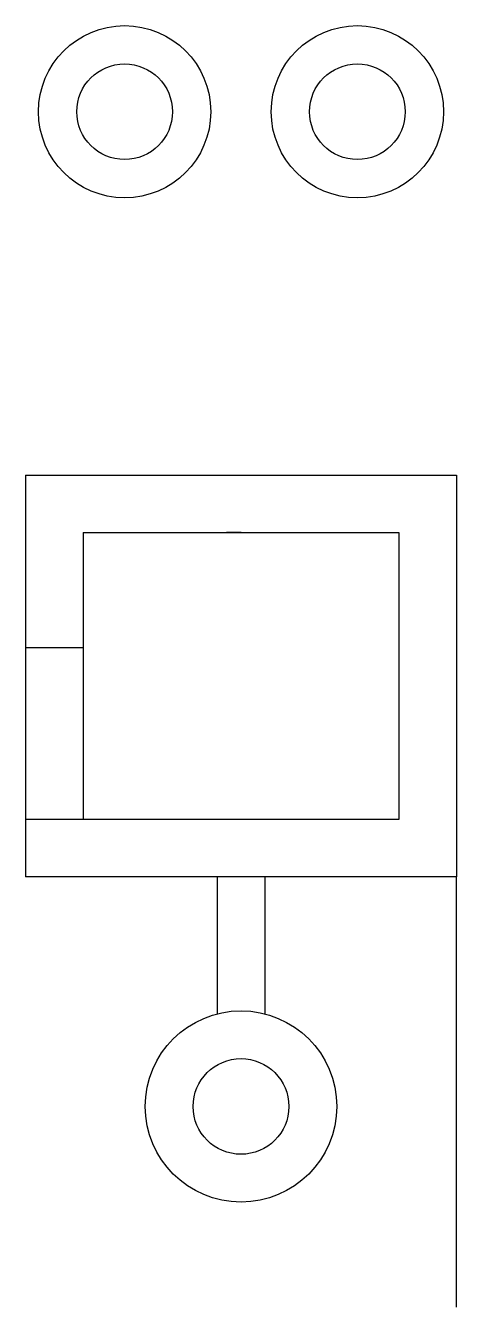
# Model space of a CAD drawing. Header units: millimetres. Extents: x 3558 to 3603, y 2071 to 2205.
import ezdxf

# ---------------------------------------------------------------- set-up
doc = ezdxf.new("R2010")
doc.units = ezdxf.units.MM

msp = doc.modelspace()

# ---------------------------------------------------------------- linework, layer by layer
for p, q in [((3557.67, 2158.28, -14.07), (3602.67, 2158.28, -14.07)), ((3557.67, 2158.28, -14.07), (3557.67, 2143.28, -14.07)), ((3602.67, 2158.28, -14.07), (3602.67, 2116.28, -14.07)), ((3563.67, 2152.28, -14.07), (3596.67, 2152.28, -14.07)), ((3563.67, 2152.28, -14.07), (3563.67, 2140.28, -14.07)), ((3596.67, 2152.28, -14.07), (3596.67, 2122.28, -14.07)), ((3557.67, 2143.28, -14.07), (3557.67, 2140.28, -14.07)), ((3557.67, 2140.28, -14.07), (3563.67, 2140.28, -14.07)), ((3557.67, 2140.28, -14.07), (3557.67, 2122.28, -14.07)), ((3563.67, 2140.28, -14.07), (3563.67, 2122.28, -14.07)), ((3596.67, 2122.28, -14.07), (3557.67, 2122.28, -14.07)), ((3557.67, 2122.28, -14.07), (3557.67, 2116.28, -14.07)), ((3602.67, 2116.28, -14.07), (3557.67, 2116.28, -14.07)), ((3577.67, 2116.28, -14.07), (3577.67, 2101.96, -14.07)), ((3582.67, 2116.28, -14.07), (3582.67, 2101.96, -14.07)), ((3602.67, 2071.28, -14.07), (3602.67, 2116.28, -14.07))]:
    msp.add_line(p, q)
at = {"extrusion": (0, -1, 0)}
msp.add_line((3580.17, 2152.28, 21.93), (3578.64, 2152.28, 4), dxfattribs=at)
for centre, radius in [((3568.01, 2196.28, -4.07), 9), ((3568.01, 2196.28, -4.07), 9), ((3592.33, 2196.28, -4.07), 9), ((3592.33, 2196.28, -4.07), 9), ((3568.01, 2196.28, -4.07), 5), ((3568.01, 2196.28, -4.07), 5), ((3592.33, 2196.28, -4.07), 5), ((3592.33, 2196.28, -4.07), 5), ((3580.17, 2092.28, -14.07), 10), ((3580.17, 2092.28, -14.07), 5)]:
    msp.add_circle(centre, radius)

doc.saveas('drawing.dxf')
